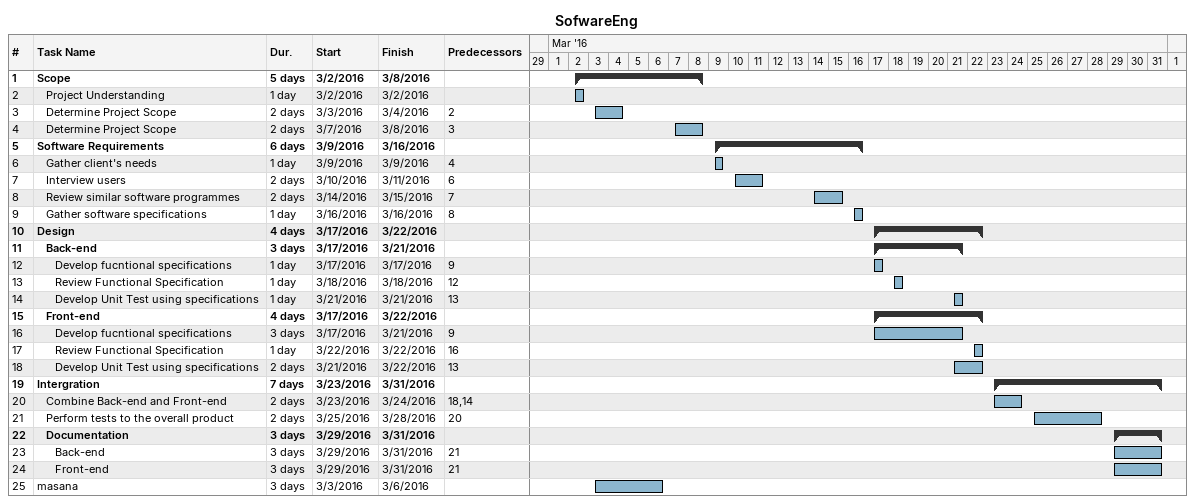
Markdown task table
SofwareEng

| ID | Level | Task | Duration | Start | Finish | Predecessors |
|---|---|---|---|---|---|---|
| 1 | 1 | **Scope** | 5d | 2016-03-02 | 2016-03-08 |  |
| 2 | 2 | Project Understanding | 1d | 2016-03-02 | 2016-03-02 |  |
| 3 | 2 | Determine Project Scope | 2d | 2016-03-03 | 2016-03-04 | 2 |
| 4 | 2 | Determine Project Scope | 2d | 2016-03-07 | 2016-03-08 | 3 |
| 5 | 1 | **Software Requirements** | 6d | 2016-03-09 | 2016-03-16 |  |
| 6 | 2 | Gather client's needs | 1d | 2016-03-09 | 2016-03-09 | 4 |
| 7 | 2 | Interview users | 2d | 2016-03-10 | 2016-03-11 | 6 |
| 8 | 2 | Review similar software programmes | 2d | 2016-03-14 | 2016-03-15 | 7 |
| 9 | 2 | Gather software specifications | 1d | 2016-03-16 | 2016-03-16 | 8 |
| 10 | 1 | **Design** | 4d | 2016-03-17 | 2016-03-22 |  |
| 11 | 2 | **Back-end** | 3d | 2016-03-17 | 2016-03-21 |  |
| 12 | 3 | Develop fucntional specifications | 1d | 2016-03-17 | 2016-03-17 | 9 |
| 13 | 3 | Review Functional Specification | 1d | 2016-03-18 | 2016-03-18 | 12 |
| 14 | 3 | Develop Unit Test using specifications | 1d | 2016-03-21 | 2016-03-21 | 13 |
| 15 | 2 | **Front-end** | 4d | 2016-03-17 | 2016-03-22 |  |
| 16 | 3 | Develop fucntional specifications | 3d | 2016-03-17 | 2016-03-21 | 9 |
| 17 | 3 | Review Functional Specification | 1d | 2016-03-22 | 2016-03-22 | 16 |
| 18 | 3 | Develop Unit Test using specifications | 2d | 2016-03-21 | 2016-03-22 | 13 |
| 19 | 1 | **Intergration** | 7d | 2016-03-23 | 2016-03-31 |  |
| 20 | 2 | Combine Back-end and Front-end | 2d | 2016-03-23 | 2016-03-24 | 18, 14 |
| 21 | 2 | Perform tests to the overall product | 2d | 2016-03-25 | 2016-03-28 | 20 |
| 22 | 2 | **Documentation** | 3d | 2016-03-29 | 2016-03-31 |  |
| 23 | 3 | Back-end | 3d | 2016-03-29 | 2016-03-31 | 21 |
| 24 | 3 | Front-end | 3d | 2016-03-29 | 2016-03-31 | 21 |
| 25 | 1 | masana | 3d | 2016-03-03 | 2016-03-06 |  |
